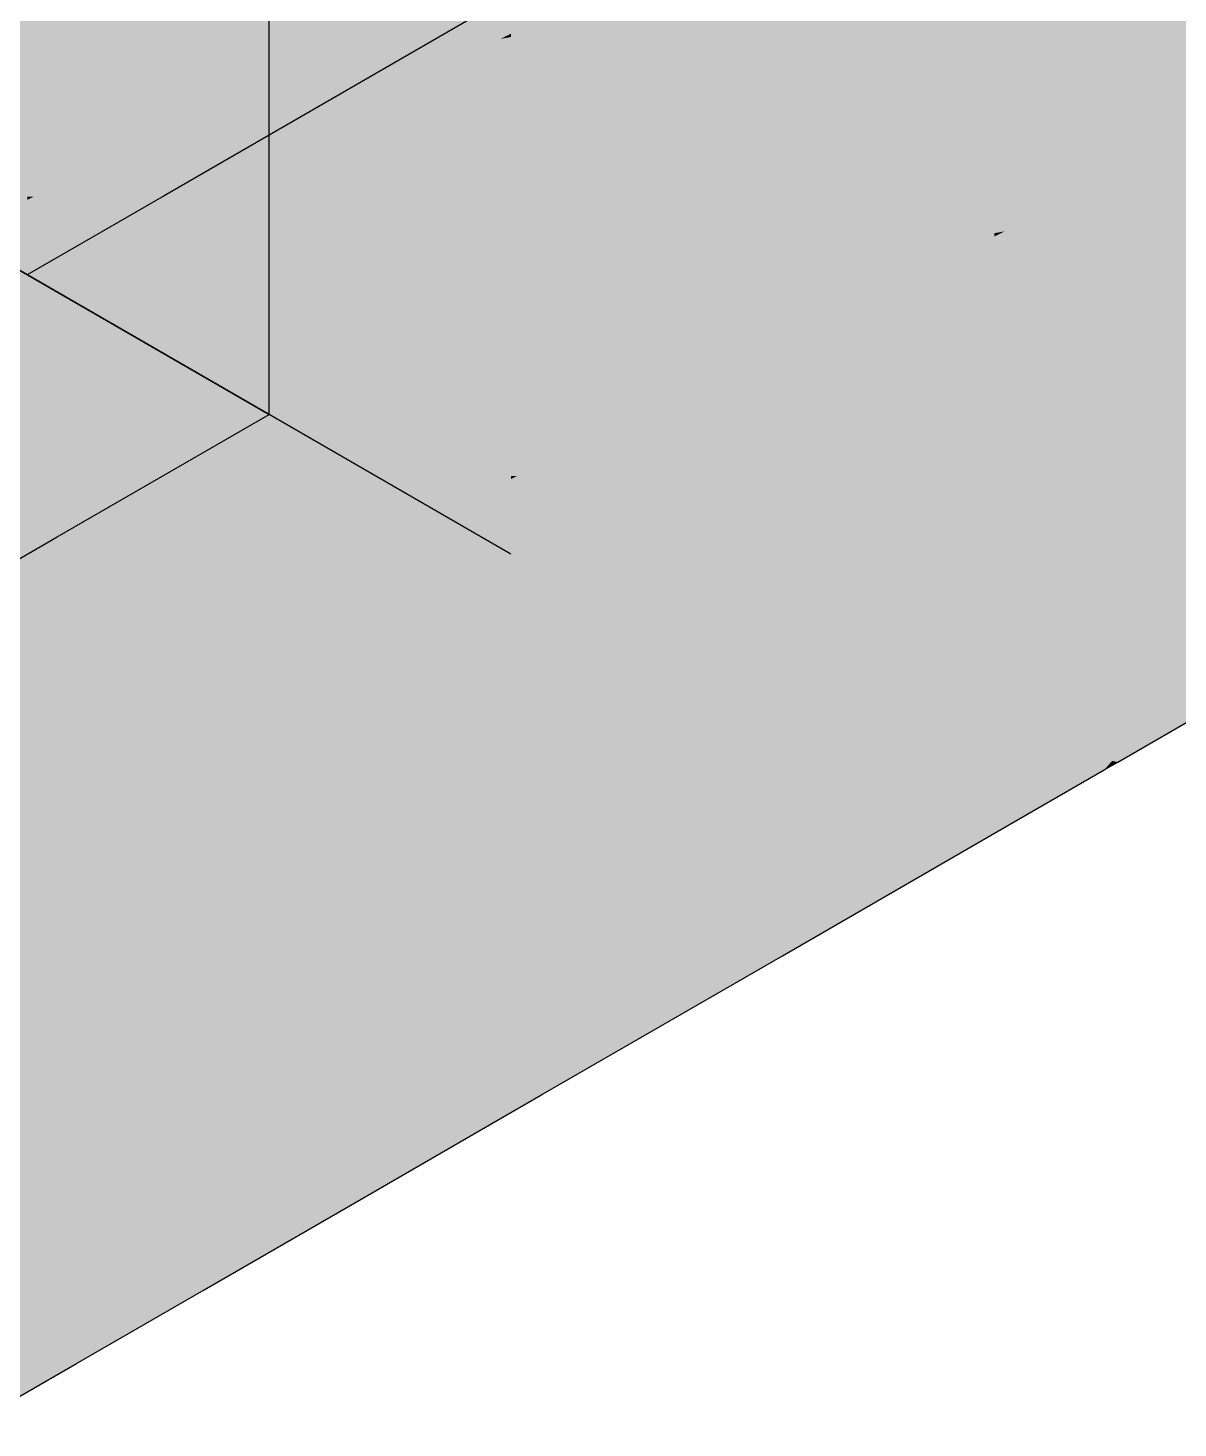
# Model space of a CAD drawing. Extents: x 0 to 297, y 0 to 210.
# Drawn here: x 243.7 to 257.15, y 145.67 to 162.04 of the extents above; entities that cross this region are included whole.
import ezdxf

# ---------------------------------------------------------------- set-up
doc = ezdxf.new("R2010")
doc.units = 0
doc.layers.add('SOMBRA', color=8, linetype='CONTINUOUS')
doc.layers.add('VISIBLE', color=7, linetype='CONTINUOUS')

msp = doc.modelspace()

# ---------------------------------------------------------------- linework, layer by layer
at = {"layer": 'SOMBRA', "color": 252}
for points in [[(246.5208, 158.6324), (228.9251, 168.7913), (225.3076, 169.766)], [(246.5208, 158.6324), (225.3076, 169.766), (246.5208, 157.5185)], [(246.5208, 158.6324), (230.1514, 168.4609), (228.9251, 168.7913)], [(246.5208, 159.01), (236.5481, 166.7375), (230.1514, 168.4609)], [(246.5208, 158.6324), (246.5208, 159.01), (230.1514, 168.4609)], [(246.5208, 160.9797), (239.0198, 166.0715), (236.5481, 166.7375)], [(246.5208, 159.01), (246.5208, 160.9797), (236.5481, 166.7375)], [(249.3492, 164.1101), (230.9645, 166.5), (230.9645, 154.8871)], [(246.5208, 161.7408), (242.4142, 165.1569), (239.0198, 166.0715)], [(246.5208, 160.9797), (246.5208, 161.7408), (239.0198, 166.0715)], [(258.749, 160.3313), (266.3198, 165.2753), (255.1259, 159.6596)], [(246.5208, 161.7408), (246.5208, 162.786), (242.4142, 165.1569)], [(255.1259, 159.6596), (265.9045, 165.0669), (255.0061, 161.2779)], [(265.4962, 164.925), (255.0061, 162.2578), (255.0061, 161.2779)], [(250.5991, 164.7371), (249.3492, 161.9695), (250.1523, 162.3724)], [(250.5991, 164.7371), (249.3492, 164.1101), (249.3492, 161.9695)], [(249.2294, 161.9094), (249.3492, 164.1101), (242.4614, 160.6547)], [(249.2294, 161.9094), (249.3492, 161.9695), (249.3492, 164.1101)], [(258.812, 161.3489), (252.3847, 163.4809), (254.8002, 163.6651)], [(260.0187, 162.0456), (258.812, 161.3489), (254.8002, 163.6651)], [(257.4448, 160.5595), (251.1821, 163.3892), (252.3847, 163.4809)], [(258.812, 161.3489), (257.4448, 160.5595), (252.3847, 163.4809)], [(255.803, 159.6116), (245.7319, 162.9736), (249.4843, 163.2597)], [(256.764, 160.1665), (249.4843, 163.2597), (251.1821, 163.3892)], [(256.764, 160.1665), (255.803, 159.6116), (249.4843, 163.2597)], [(257.4448, 160.5595), (256.764, 160.1665), (251.1821, 163.3892)], [(253.679, 158.3853), (240.6333, 162.5848), (245.7319, 162.9736)], [(255.803, 159.6116), (253.679, 158.3853), (245.7319, 162.9736)], [(249.3492, 160.2911), (255.0061, 162.2578), (255.0061, 162.9803)], [(249.3492, 160.2911), (255.0061, 162.9803), (249.8733, 162.0288)], [(255.0061, 162.9803), (250.1523, 162.3724), (249.8733, 162.0288)], [(250.793, 156.7191), (240.355, 162.5636), (240.6333, 162.5848)], [(253.679, 158.3853), (250.793, 156.7191), (240.6333, 162.5848)], [(250.6355, 156.6282), (238.0827, 162.3903), (240.355, 162.5636)], [(250.793, 156.7191), (250.6355, 156.6282), (240.355, 162.5636)], [(250.6355, 156.6282), (249.3492, 155.8855), (238.0827, 162.3903)], [(249.3492, 161.9695), (249.8733, 162.0288), (250.1523, 162.3724)], [(249.3492, 160.2911), (255.0061, 161.2779), (255.0061, 162.2578)], [(238.4509, 156.5022), (249.3492, 161.3833), (249.3492, 161.9316)], [(238.4509, 156.5022), (249.3492, 161.9316), (249.2294, 161.9094)], [(249.2294, 161.9094), (249.3492, 161.9316), (249.3492, 161.9695)], [(249.3492, 160.2911), (249.8733, 162.0288), (249.3492, 161.3833)], [(249.3492, 161.9316), (249.3492, 161.3833), (249.8733, 162.0288)], [(249.3492, 161.9695), (249.3492, 161.9316), (249.8733, 162.0288)], [(232.0877, 153.3099), (249.2294, 161.9094), (242.4614, 160.6547)], [(238.4509, 156.5022), (248.1138, 159.8616), (249.3492, 161.3833)], [(249.3492, 160.2911), (249.3492, 161.3833), (248.1138, 159.8616)], [(249.3492, 159.3112), (255.0061, 159.6374), (255.0061, 161.2779)], [(249.3492, 160.2911), (249.3492, 159.3112), (255.0061, 161.2779)], [(255.1259, 159.6596), (255.0061, 161.2779), (255.0061, 159.6374)], [(257.8465, 156.8643), (260.7274, 160.6981), (255.9585, 156.8493)], [(255.9585, 156.8493), (260.7274, 160.6981), (258.749, 160.3313)], [(256.764, 160.1665), (257.4448, 160.5595), (260.2732, 158.9265)], [(249.3492, 159.3112), (249.3492, 160.2911), (248.1138, 159.8616)], [(255.9585, 156.8493), (258.749, 160.3313), (255.0061, 157.887)], [(258.749, 160.3313), (255.0061, 159.5995), (255.0061, 157.887)], [(258.749, 160.3313), (255.1259, 159.6596), (255.0061, 159.5995)], [(255.803, 159.6116), (256.764, 160.1665), (259.5925, 158.5335)], [(256.764, 160.1665), (260.2732, 158.9265), (259.5925, 158.5335)], [(238.8591, 156.6441), (247.0053, 158.4963), (248.1138, 159.8616)], [(249.3492, 159.3112), (248.1138, 159.8616), (247.0053, 158.4963)], [(249.3492, 158.5888), (255.0061, 159.5995), (255.0061, 159.6374)], [(249.3492, 159.3112), (249.3492, 158.5888), (255.0061, 159.6374)], [(255.1259, 159.6596), (255.0061, 159.6374), (255.0061, 159.5995)], [(249.3492, 158.5888), (249.4209, 156.7976), (255.0061, 159.5995)], [(249.4209, 156.7976), (255.0061, 157.887), (255.0061, 159.5995)], [(253.679, 158.3853), (255.803, 159.6116), (258.6314, 157.9786)], [(255.803, 159.6116), (259.5925, 158.5335), (258.6314, 157.9786)], [(249.3492, 158.5888), (249.3492, 159.3112), (247.0053, 158.4963)], [(238.8591, 156.6441), (244.8975, 157.7635), (247.0053, 158.4963)], [(246.6784, 158.0936), (247.0053, 158.4963), (244.8975, 157.7635)], [(249.3492, 156.797), (249.3492, 158.5888), (246.6784, 158.0936)], [(249.3492, 158.5888), (247.0053, 158.4963), (246.6784, 158.0936)], [(249.3492, 158.5888), (249.3492, 156.797), (249.4209, 156.7976)], [(250.793, 156.7191), (253.679, 158.3853), (256.5074, 156.7523)], [(253.679, 158.3853), (258.6314, 157.9786), (256.5074, 156.7523)], [(245.6016, 156.7674), (246.6784, 158.0936), (244.8975, 157.7635)], [(249.3492, 156.797), (246.6784, 158.0936), (245.6016, 156.7674)], [(249.4209, 156.7976), (253.3859, 156.829), (255.0061, 157.887)], [(253.3859, 156.829), (255.0061, 156.8418), (255.0061, 157.887)], [(255.9585, 156.8493), (255.0061, 157.887), (255.0061, 156.8418)], [(256.5074, 156.7523), (258.6314, 157.9786), (259.869, 157.2641)], [(239.2532, 156.7171), (241.9492, 156.7385), (244.8975, 157.7635)], [(245.6016, 156.7674), (244.8975, 157.7635), (241.9492, 156.7385)], [(244.0415, 156.0871), (246.5208, 157.5185), (249.3492, 155.8855)], [(256.5074, 156.7523), (259.869, 157.2641), (257.4618, 156.2013)], [(256.3829, 153.4661), (257.8465, 156.8643), (255.0061, 154.1111)], [(257.8465, 156.8643), (255.0061, 156.0807), (255.0061, 154.1111)], [(257.8465, 156.8643), (255.9585, 156.8493), (255.0061, 156.0807)], [(255.9585, 156.8493), (255.0061, 156.8418), (255.0061, 156.0807)], [(260.6459, 156.8864), (259.3566, 156.8762), (256.3829, 153.4661)], [(260.6459, 156.8864), (256.3829, 153.4661), (256.4498, 153.4531)], [(256.3829, 153.4661), (259.3566, 156.8762), (257.8465, 156.8643)], [(260.6459, 156.8864), (256.4498, 153.4531), (259.3358, 155.1193)], [(244.7547, 155.7242), (241.9492, 156.7385), (241.0829, 156.4373)], [(244.7547, 155.7242), (245.6016, 156.7674), (241.9492, 156.7385)], [(246.5762, 155.3705), (245.6016, 156.7674), (244.7547, 155.7242)], [(246.5762, 155.3705), (249.3492, 156.797), (245.6016, 156.7674)], [(246.5762, 155.3705), (249.3492, 156.7617), (249.3492, 156.797)], [(249.3492, 154.832), (249.3492, 156.7617), (246.5762, 155.3705)], [(249.4209, 156.7976), (249.3492, 154.832), (250.1036, 154.6855)], [(249.4209, 156.7976), (249.3492, 156.7617), (249.3492, 154.832)], [(249.3492, 156.797), (249.3492, 156.7617), (249.4209, 156.7976)], [(249.4209, 156.7976), (250.1036, 154.6855), (253.3859, 156.829)], [(253.3859, 156.829), (250.1036, 154.6855), (252.6617, 154.1887)], [(250.6355, 156.6282), (250.793, 156.7191), (253.6214, 155.0861)], [(250.793, 156.7191), (256.5074, 156.7523), (253.6214, 155.0861)], [(253.3859, 156.829), (252.6617, 154.1887), (255.0061, 156.0807)], [(253.3859, 156.829), (255.0061, 156.0807), (255.0061, 156.8418)], [(253.6214, 155.0861), (256.5074, 156.7523), (257.4618, 156.2013)], [(249.3492, 155.8855), (250.6355, 156.6282), (253.4639, 154.9952)], [(250.6355, 156.6282), (253.6214, 155.0861), (253.4639, 154.9952)], [(244.063, 154.8723), (241.0829, 156.4373), (240.741, 156.3184)], [(244.063, 154.8723), (244.7547, 155.7242), (241.0829, 156.4373)], [(243.4803, 154.1547), (244.063, 154.8723), (240.741, 156.3184)], [(253.6214, 155.0861), (257.4618, 156.2013), (254.191, 154.7572)], [(259.3358, 155.1193), (254.191, 154.7572), (257.4618, 156.2013)], [(242.7157, 155.3216), (244.0415, 156.0871), (246.8699, 154.4541)], [(244.0415, 156.0871), (249.3492, 155.8855), (246.8699, 154.4541)], [(252.6617, 154.1887), (255.0061, 154.1111), (255.0061, 156.0807)], [(246.8699, 154.4541), (249.3492, 155.8855), (252.1777, 154.2526)], [(249.3492, 155.8855), (253.4639, 154.9952), (252.1777, 154.2526)], [(244.8769, 154.5181), (244.7547, 155.7242), (244.063, 154.8723)], [(244.8769, 154.5181), (246.5762, 155.3705), (244.7547, 155.7242)], [(247.8592, 153.2199), (246.5762, 155.3705), (244.8769, 154.5181)], [(247.8592, 153.2199), (249.3492, 154.832), (246.5762, 155.3705)], [(241.2148, 154.4551), (242.7157, 155.3216), (245.5441, 153.6886)], [(242.7157, 155.3216), (246.8699, 154.4541), (245.5441, 153.6886)], [(253.4639, 154.9952), (253.6214, 155.0861), (254.191, 154.7572)], [(259.3358, 155.1193), (256.4498, 153.4531), (254.191, 154.7572)], [(252.1777, 154.2526), (253.4639, 154.9952), (254.0125, 154.6784)], [(253.4639, 154.9952), (254.191, 154.7572), (254.0125, 154.6784)], [(243.7521, 153.9538), (244.063, 154.8723), (243.4803, 154.1547)], [(243.7521, 153.9538), (244.8769, 154.5181), (244.063, 154.8723)], [(247.8592, 153.2199), (249.3492, 154.1929), (249.3492, 154.832)], [(249.3492, 154.832), (249.3492, 154.1929), (250.1036, 154.6855)], [(256.4498, 153.4531), (254.0125, 154.6784), (254.191, 154.7572)], [(250.1036, 154.6855), (249.3492, 152.5713), (250.1991, 152.2013)], [(250.1036, 154.6855), (249.3492, 154.1929), (249.3492, 152.5713)], [(250.1036, 154.6855), (250.1991, 152.2013), (252.6617, 154.1887)], [(252.1777, 154.2526), (254.0125, 154.6784), (252.5548, 154.0348)], [(256.2923, 153.3622), (252.5548, 154.0348), (254.0125, 154.6784)], [(256.4498, 153.4531), (256.2923, 153.3622), (254.0125, 154.6784)], [(241.2148, 154.4551), (245.5441, 153.6886), (244.0433, 152.8221)], [(241.2148, 154.4551), (244.0433, 152.8221), (243.6924, 152.6196)], [(246.2054, 152.1399), (244.8769, 154.5181), (243.7521, 153.9538)], [(246.2054, 152.1399), (247.8592, 153.2199), (244.8769, 154.5181)], [(248.2423, 152.1308), (245.5441, 153.6886), (246.8699, 154.4541)], [(246.8699, 154.4541), (252.1777, 154.2526), (249.6983, 152.8211)], [(248.2423, 152.1308), (246.8699, 154.4541), (249.6983, 152.8211)], [(249.6983, 152.8211), (252.1777, 154.2526), (252.5548, 154.0348)], [(243.7521, 153.9538), (243.4803, 154.1547), (243.0184, 153.5857)], [(249.3492, 152.5713), (249.3492, 154.1929), (247.8592, 153.2199)], [(252.6617, 154.1887), (250.1991, 152.2013), (252.1568, 151.3492)], [(252.6617, 154.1887), (252.1568, 151.3492), (254.6816, 153.7965)], [(252.6617, 154.1887), (254.6816, 153.7965), (255.0061, 154.1111)], [(254.6816, 153.7965), (255.0061, 153.7335), (255.0061, 154.1111)], [(256.3829, 153.4661), (255.0061, 154.1111), (255.0061, 153.7335)], [(244.9177, 151.299), (243.7521, 153.9538), (243.0184, 153.5857)], [(244.9177, 151.299), (246.2054, 152.1399), (243.7521, 153.9538)], [(249.6983, 152.8211), (252.5548, 154.0348), (249.7449, 152.7942)], [(255.0061, 152.6196), (249.7449, 152.7942), (252.5548, 154.0348)], [(256.2923, 153.3622), (255.0061, 152.6196), (252.5548, 154.0348)], [(254.6816, 153.7965), (252.1568, 151.3492), (252.5268, 151.1881)], [(254.6816, 153.7965), (252.5268, 151.1881), (255.0061, 152.6196)], [(254.6816, 153.7965), (255.0061, 152.6196), (255.0061, 153.7335)], [(256.3829, 153.4661), (255.0061, 153.7335), (255.0061, 152.6196)], [(244.9177, 151.299), (243.0184, 153.5857), (242.976, 153.5335)], [(248.2423, 152.1308), (244.0433, 152.8221), (245.5441, 153.6886)], [(243.8706, 150.6152), (242.976, 153.5335), (242.5287, 152.9825)], [(243.8706, 150.6152), (244.9177, 151.299), (242.976, 153.5335)], [(256.3829, 153.4661), (255.0061, 152.6196), (256.2923, 153.3622)], [(256.3829, 153.4661), (256.2923, 153.3622), (256.4498, 153.4531)], [(248.25, 150.6283), (247.8592, 153.2199), (246.2054, 152.1399)], [(248.25, 150.6283), (249.3492, 152.5713), (247.8592, 153.2199)], [(242.9879, 150.0388), (243.8706, 150.6152), (242.5287, 152.9825)], [(246.5414, 151.3799), (243.6924, 152.6196), (244.0433, 152.8221)], [(248.2423, 152.1308), (246.5414, 151.3799), (244.0433, 152.8221)], [(248.2423, 152.1308), (249.6983, 152.8211), (249.3492, 152.6196)], [(249.6983, 152.8211), (249.7449, 152.7942), (249.3492, 152.6196)], [(252.5268, 151.1881), (249.3492, 152.6196), (249.7449, 152.7942)], [(255.0061, 152.6196), (252.5268, 151.1881), (249.7449, 152.7942)], [(246.1437, 151.2043), (241.8671, 151.5657), (243.6924, 152.6196)], [(246.5414, 151.3799), (246.1437, 151.2043), (243.6924, 152.6196)], [(248.3725, 152.0556), (248.2423, 152.1308), (249.3492, 152.6196)], [(252.5268, 151.1881), (248.3725, 152.0556), (249.3492, 152.6196)], [(248.25, 150.6283), (249.3492, 151.5155), (249.3492, 152.5713)], [(249.3492, 152.5713), (249.3492, 151.5155), (250.1991, 152.2013)], [(246.6339, 149.3241), (246.2054, 152.1399), (244.9177, 151.299)], [(246.6339, 149.3241), (248.25, 150.6283), (246.2054, 152.1399)], [(248.3725, 152.0556), (246.5414, 151.3799), (248.2423, 152.1308)], [(250.1991, 152.2013), (249.3492, 149.8156), (249.7001, 149.5562)], [(250.1991, 152.2013), (249.3492, 151.5155), (249.3492, 149.8156)], [(250.1991, 152.2013), (249.7001, 149.5562), (251.2009, 150.4226)], [(250.1991, 152.2013), (251.2009, 150.4226), (252.1568, 151.3492)], [(248.3725, 152.0556), (246.8717, 151.1891), (246.5414, 151.3799)], [(251.2009, 150.4226), (246.8717, 151.1891), (248.3725, 152.0556)], [(252.5268, 151.1881), (251.2009, 150.4226), (248.3725, 152.0556)], [(244.075, 150.291), (240.1034, 150.5475), (241.8671, 151.5657)], [(246.1437, 151.2043), (244.075, 150.291), (241.8671, 151.5657)], [(248.25, 150.6283), (249.3492, 149.8156), (249.3492, 151.5155)], [(245.2401, 148.1992), (244.9177, 151.299), (243.8706, 150.6152)], [(245.2401, 148.1992), (246.6339, 149.3241), (244.9177, 151.299)], [(246.8717, 151.1891), (246.1437, 151.2043), (246.5414, 151.3799)], [(252.1568, 151.3492), (251.2009, 150.4226), (252.5268, 151.1881)], [(246.5208, 150.9866), (244.075, 150.291), (246.1437, 151.2043)], [(246.8717, 151.1891), (246.5208, 150.9866), (246.1437, 151.2043)], [(249.7001, 149.5562), (246.5208, 150.9866), (246.8717, 151.1891)], [(251.2009, 150.4226), (249.7001, 149.5562), (246.8717, 151.1891)], [(246.5208, 150.9866), (244.6955, 149.9327), (244.075, 150.291)], [(249.3492, 149.3536), (244.6955, 149.9327), (246.5208, 150.9866)], [(249.7001, 149.5562), (249.3492, 149.3536), (246.5208, 150.9866)], [(248.25, 150.6283), (246.6339, 149.3241), (247.524, 148.2997)], [(248.25, 150.6283), (247.524, 148.2997), (249.3492, 149.3536)], [(248.25, 150.6283), (249.3492, 149.3536), (249.3492, 149.8156)], [(244.075, 150.291), (242.0762, 149.4085), (240.1034, 150.5475)], [(243.995, 147.1944), (243.8706, 150.6152), (242.9879, 150.0388)], [(243.995, 147.1944), (245.2401, 148.1992), (243.8706, 150.6152)], [(244.6955, 149.9327), (242.0762, 149.4085), (244.075, 150.291)], [(242.8456, 146.2668), (243.995, 147.1944), (242.9879, 150.0388)], [(244.6955, 149.9327), (242.9318, 148.9145), (242.0762, 149.4085)], [(247.524, 148.2997), (242.9318, 148.9145), (244.6955, 149.9327)], [(249.3492, 149.3536), (247.524, 148.2997), (244.6955, 149.9327)], [(249.3492, 149.8156), (249.3492, 149.3536), (249.7001, 149.5562)], [(246.6339, 149.3241), (245.2401, 148.1992), (245.7603, 147.2815)], [(246.6339, 149.3241), (245.7603, 147.2815), (247.524, 148.2997)], [(245.7603, 147.2815), (241.4406, 148.0535), (242.9318, 148.9145)], [(247.524, 148.2997), (245.7603, 147.2815), (242.9318, 148.9145)], [(245.2401, 148.1992), (243.995, 147.1944), (244.269, 146.4205)], [(245.2401, 148.1992), (244.269, 146.4205), (245.7603, 147.2815)], [(244.269, 146.4205), (240.1323, 147.2982), (241.4406, 148.0535)], [(245.7603, 147.2815), (244.269, 146.4205), (241.4406, 148.0535)], [(244.269, 146.4205), (242.9607, 145.6652), (240.1323, 147.2982)], [(243.995, 147.1944), (242.8456, 146.2668), (242.9607, 145.6652)], [(243.995, 147.1944), (242.9607, 145.6652), (244.269, 146.4205)]]:
    msp.add_solid(points, dxfattribs=at)
at = {"layer": 'SOMBRA', "color": 253}
for points in [[(249.3492, 164.5439), (249.3492, 162.9034), (243.6924, 161.8547)], [(249.3492, 164.5439), (243.6924, 161.8547), (243.6924, 162.5772)], [(245.3489, 162.0207), (242.4647, 161.7087), (246.5208, 164.0505)], [(245.3489, 162.0207), (246.5208, 164.0505), (246.5208, 162.786)], [(249.3492, 162.9034), (243.764, 160.0636), (243.6924, 160.063)], [(249.3492, 162.9034), (243.6924, 160.063), (243.6924, 161.8547)], [(249.3492, 162.9034), (249.3492, 162.8655), (243.764, 160.0636)], [(243.764, 160.0636), (249.3492, 162.8655), (249.3492, 162.4175)], [(245.1812, 161.7302), (246.5208, 162.786), (246.5208, 161.7408)], [(245.1812, 161.7302), (245.3489, 162.0207), (246.5208, 162.786)], [(243.764, 160.0636), (249.3492, 162.4175), (245.2931, 160.0757)], [(245.3489, 162.0207), (244.9006, 161.728), (242.4647, 161.7087)], [(244.9006, 161.728), (245.3489, 162.0207), (245.1812, 161.7302)], [(244.9006, 161.728), (241.6183, 159.5845), (240.864, 159.731)], [(244.9006, 161.728), (240.864, 160.7845), (242.4647, 161.7087)], [(244.9006, 161.728), (240.864, 159.731), (240.864, 160.7845)], [(241.6183, 159.5845), (245.1812, 161.7302), (243.7081, 159.1787)], [(241.6183, 159.5845), (244.9006, 161.728), (245.1812, 161.7302)], [(244.1764, 159.0877), (243.7081, 159.1787), (245.1812, 161.7302)], [(244.1764, 159.0877), (246.5208, 161.7408), (246.5208, 160.9797)], [(244.1764, 159.0877), (245.1812, 161.7302), (246.5208, 161.7408)], [(246.1963, 158.6955), (244.1764, 159.0877), (246.5208, 160.9797)], [(246.1963, 158.6955), (246.5208, 160.9797), (246.5208, 159.01)], [(243.764, 160.0636), (245.2931, 160.0757), (243.6924, 159.1515)], [(243.764, 160.0636), (243.6924, 159.1515), (243.6924, 160.0277)], [(243.764, 160.0636), (243.6924, 160.0277), (243.6924, 160.063)], [(241.6183, 159.5845), (243.7081, 159.1787), (243.2011, 158.3006)], [(244.1764, 159.0877), (243.2011, 158.3006), (243.7081, 159.1787)], [(246.1963, 158.6955), (243.2011, 158.3006), (244.1764, 159.0877)], [(246.1963, 158.6955), (246.5208, 159.01), (246.5208, 158.6324)], [(246.1963, 158.6955), (243.6715, 156.2481), (242.3486, 156.824)], [(246.1963, 158.6955), (242.3486, 156.824), (243.2011, 158.3006)], [(244.0415, 156.0871), (243.6715, 156.2481), (246.1963, 158.6955)], [(244.0415, 156.0871), (246.1963, 158.6955), (246.5208, 158.6324)], [(244.0415, 156.0871), (246.5208, 158.6324), (246.5208, 157.5185)], [(244.0415, 156.0871), (242.7157, 155.3216), (243.6715, 156.2481)]]:
    msp.add_solid(points, dxfattribs=at)
at = {"layer": 'SOMBRA', "color": 254}
for points in [[(242.4647, 161.7087), (249.3492, 162.4175), (246.5208, 164.0505)], [(242.4647, 161.7087), (245.2931, 160.0757), (249.3492, 162.4175)], [(242.4647, 161.7087), (243.6924, 159.1515), (245.2931, 160.0757)]]:
    msp.add_solid(points, dxfattribs=at)
at = {"layer": 'VISIBLE'}
for p, q in [((225.3076, 169.766), (246.5208, 157.5185)), ((246.5208, 161.7408), (246.5208, 162.786)), ((249.3492, 162.4175), (245.2931, 160.0757)), ((249.3492, 155.8855), (238.0827, 162.3903)), ((246.5208, 160.9797), (246.5208, 161.7408)), ((246.5208, 159.01), (246.5208, 160.9797)), ((245.2931, 160.0757), (243.6924, 159.1515)), ((246.5208, 158.6324), (246.5208, 159.01)), ((246.5208, 157.5185), (246.5208, 158.6324)), ((244.0415, 156.0871), (246.5208, 157.5185)), ((242.7157, 155.3216), (244.0415, 156.0871)), ((256.4498, 153.4531), (259.3358, 155.1193)), ((256.2923, 153.3622), (256.4498, 153.4531)), ((255.0061, 152.6196), (256.2923, 153.3622)), ((252.5268, 151.1881), (255.0061, 152.6196)), ((251.2009, 150.4226), (252.5268, 151.1881)), ((249.7001, 149.5562), (251.2009, 150.4226)), ((249.3492, 149.3536), (249.7001, 149.5562)), ((247.524, 148.2997), (249.3492, 149.3536)), ((245.7603, 147.2815), (247.524, 148.2997)), ((244.269, 146.4205), (245.7603, 147.2815)), ((242.9607, 145.6652), (244.269, 146.4205))]:
    msp.add_line(p, q, dxfattribs=at)

doc.saveas('drawing.dxf')
